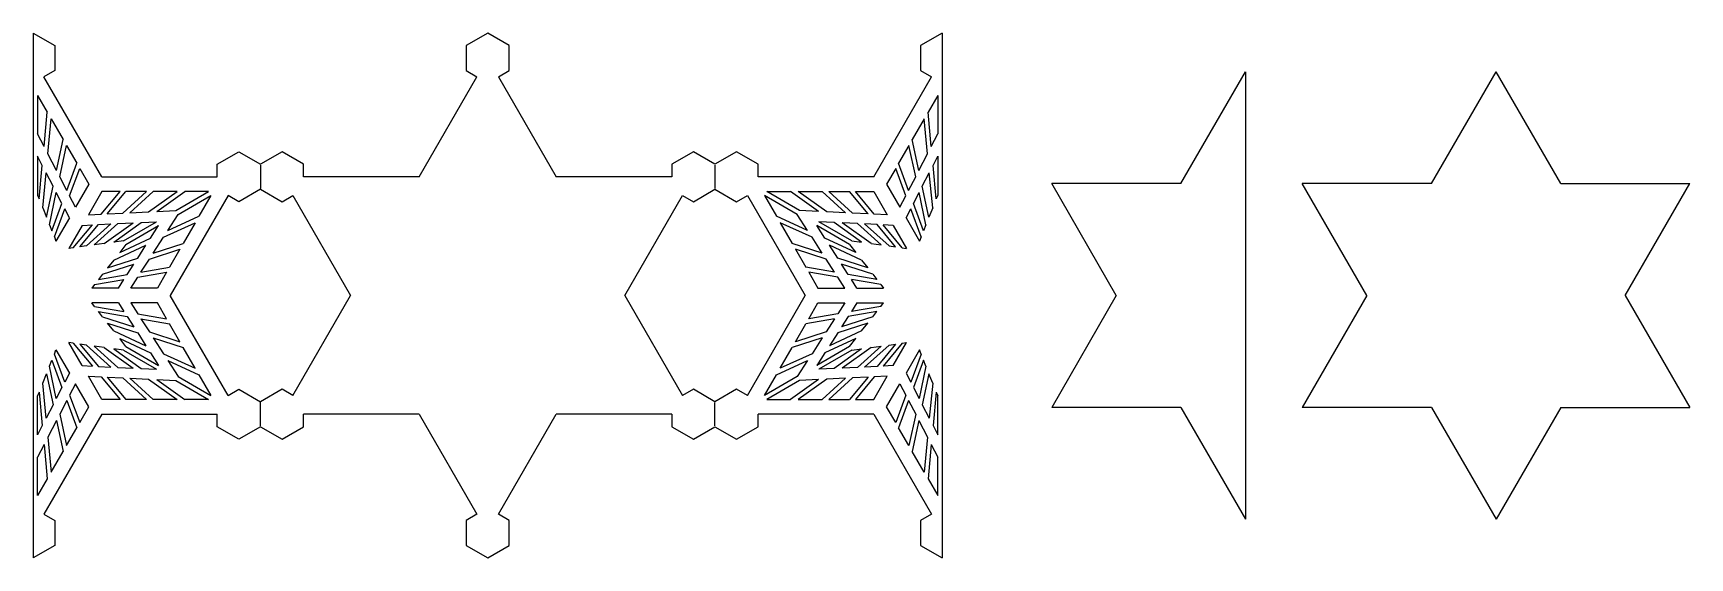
# Model space of a CAD drawing. Extents: x 19 to 501, y 66 to 219.
import ezdxf

# ---------------------------------------------------------------- set-up
doc = ezdxf.new("R2010")
doc.units = 0
doc.layers.get('0').update_dxf_attribs({"linetype": 'CONTINUOUS'})

msp = doc.modelspace()

# ---------------------------------------------------------------- linework, layer by layer
for p, q in [((18.754382, 218.777784), (25.040896, 215.148264)), ((18.754382, 218.777784), (18.754382, 65.94799)), ((151.108866, 218.777784), (144.822352, 215.148264)), ((157.39538, 215.148264), (151.108866, 218.777784)), ((283.46335, 218.777784), (277.176836, 215.148264)), ((283.46335, 218.777784), (283.46335, 65.94799)), ((25.040896, 215.148264), (25.040896, 207.889223)), ((144.822352, 215.148264), (144.822352, 207.889223)), ((157.39538, 207.889223), (157.39538, 215.148264)), ((277.176836, 215.148264), (277.176836, 207.889223)), ((25.040896, 207.889223), (21.897639, 206.074463)), ((144.822352, 207.889223), (147.965609, 206.074463)), ((154.252123, 206.074463), (157.39538, 207.889223)), ((277.176836, 207.889223), (280.320093, 206.074463)), ((352.942932, 174.940815), (371.751808, 207.518743)), ((371.751808, 207.518743), (371.751808, 77.207031)), ((425.913203, 174.940815), (444.722079, 207.518743)), ((463.530954, 174.940815), (444.722079, 207.518743)), ((38.717958, 176.940815), (21.897639, 206.074463)), ((131.14529, 176.940815), (147.965609, 206.074463)), ((154.252123, 206.074463), (171.072442, 176.940815)), ((263.499774, 176.940815), (280.320093, 206.074463)), ((20.051054, 200.628359), (22.881132, 195.72652)), ((20.051054, 200.628359), (20.051054, 189.476796)), ((282.166678, 200.628359), (279.3366, 195.72652)), ((282.166678, 200.628359), (282.166678, 189.476796)), ((21.940462, 185.806568), (22.881132, 195.72652)), ((23.040349, 183.670006), (23.999875, 193.788801)), ((23.999875, 193.788801), (27.474704, 187.77022)), ((278.217857, 193.788801), (274.743027, 187.77022)), ((279.177382, 183.670006), (278.217857, 193.788801)), ((280.27727, 185.806568), (279.3366, 195.72652)), ((21.940462, 185.806568), (20.051054, 189.476796)), ((280.27727, 185.806568), (282.166678, 189.476796)), ((25.551953, 178.791145), (23.040349, 183.670006)), ((25.551953, 178.791145), (27.474704, 187.77022)), ((26.488463, 176.971946), (28.442005, 186.094806)), ((28.442005, 186.094806), (31.46559, 180.857804)), ((72.358596, 180.570336), (78.64511, 184.199856)), ((78.64511, 184.199856), (84.931624, 180.570336)), ((91.218138, 184.199856), (84.931624, 180.570336)), ((97.504652, 180.570336), (91.218138, 184.199856)), ((210.999594, 184.199856), (204.71308, 180.570336)), ((217.286108, 180.570336), (210.999594, 184.199856)), ((223.572622, 184.199856), (217.286108, 180.570336)), ((229.859136, 180.570336), (223.572622, 184.199856)), ((273.775727, 186.094806), (270.752142, 180.857804)), ((275.729268, 176.971946), (273.775727, 186.094806)), ((276.665779, 178.791145), (274.743027, 187.77022)), ((276.665779, 178.791145), (279.177382, 183.670006)), ((21.415609, 180.271665), (20.051054, 182.922351)), ((20.051054, 182.922351), (20.051054, 171.553625)), ((20.486241, 170.470898), (21.415609, 180.271665)), ((28.553158, 172.961219), (31.46559, 180.857804)), ((29.358341, 171.397128), (32.308913, 179.397124)), ((32.308913, 179.397124), (34.974787, 174.779695)), ((72.358596, 176.940815), (72.358596, 180.570336)), ((84.931624, 180.309886), (84.931624, 173.571745)), ((97.504652, 176.940815), (97.504652, 180.570336)), ((204.71308, 180.570336), (204.71308, 176.940815)), ((217.286108, 180.309886), (217.286108, 173.571745)), ((229.859136, 176.940815), (229.859136, 180.570336)), ((269.908818, 179.397124), (267.242944, 174.779695)), ((272.859391, 171.397128), (269.908818, 179.397124)), ((273.664574, 172.961219), (270.752142, 180.857804)), ((280.802123, 180.271665), (282.166678, 182.922351)), ((281.731491, 170.470898), (280.802123, 180.271665)), ((282.166678, 182.922351), (282.166678, 171.553625)), ((21.5401, 167.848938), (22.515496, 178.135103)), ((24.560723, 174.162192), (22.515496, 178.135103)), ((22.628801, 165.140293), (24.560723, 174.162192)), ((28.553158, 172.961219), (26.488463, 176.971946)), ((34.974787, 174.779695), (31.085179, 168.042696)), ((38.717958, 176.940815), (72.358596, 176.940815)), ((131.14529, 176.940815), (97.504652, 176.940815)), ((204.71308, 176.940815), (171.072442, 176.940815)), ((263.499774, 176.940815), (229.859136, 176.940815)), ((267.242944, 174.779695), (271.132553, 168.042696)), ((273.664574, 172.961219), (275.729268, 176.971946)), ((277.657009, 174.162192), (279.702235, 178.135103)), ((279.588931, 165.140293), (277.657009, 174.162192)), ((280.677632, 167.848938), (279.702235, 178.135103)), ((352.942932, 174.940815), (315.325181, 174.940815)), ((334.134057, 142.362887), (315.325181, 174.940815)), ((407.104328, 142.362887), (388.295452, 174.940815)), ((425.913203, 174.940815), (388.295452, 174.940815)), ((463.530954, 174.940815), (501.148705, 174.940815)), ((482.33983, 142.362887), (501.148705, 174.940815)), ((20.051054, 171.553625), (20.486241, 170.470898)), ((23.493949, 162.987839), (25.497234, 172.342994)), ((24.214015, 161.196343), (27.14477, 169.142607)), ((27.14477, 169.142607), (25.497234, 172.342994)), ((31.085179, 168.042696), (29.358341, 171.397128)), ((38.717958, 172.618574), (34.82835, 165.881575)), ((38.596793, 166.063306), (44.049706, 172.618574)), ((44.049706, 172.618574), (38.717958, 172.618574)), ((40.353927, 166.148042), (45.736353, 172.618574)), ((44.859665, 166.365328), (51.783523, 172.618574)), ((51.783523, 172.618574), (45.736353, 172.618574)), ((46.903393, 166.463885), (53.718124, 172.618574)), ((52.384412, 166.728203), (60.667783, 172.618574)), ((60.667783, 172.618574), (53.718124, 172.618574)), ((54.784673, 166.843954), (62.905268, 172.618574)), ((75.501853, 171.496535), (58.681534, 142.362887)), ((60.322738, 167.111023), (69.862097, 172.618574)), ((60.971074, 165.988072), (70.510433, 171.495623)), ((69.862097, 172.618574), (62.905268, 172.618574)), ((70.510433, 171.495623), (67.032019, 165.470833)), ((78.64511, 169.681774), (75.501853, 171.496535)), ((84.931624, 173.311295), (78.64511, 169.681774)), ((84.931624, 173.311295), (91.218138, 169.681774)), ((91.218138, 169.681774), (94.361395, 171.496535)), ((94.361395, 171.496535), (111.181714, 142.362887)), ((191.036018, 142.362887), (207.856337, 171.496535)), ((207.856337, 171.496535), (210.999594, 169.681774)), ((210.999594, 169.681774), (217.286108, 173.311295)), ((217.286108, 173.311295), (223.572622, 169.681774)), ((223.572622, 169.681774), (226.715879, 171.496535)), ((226.715879, 171.496535), (243.536198, 142.362887)), ((241.246658, 165.988072), (231.707299, 171.495623)), ((231.707299, 171.495623), (235.185713, 165.470833)), ((241.894994, 167.111023), (232.355635, 172.618574)), ((232.355635, 172.618574), (239.312463, 172.618574)), ((247.433059, 166.843954), (239.312463, 172.618574)), ((249.83332, 166.728203), (241.549949, 172.618574)), ((241.549949, 172.618574), (248.499608, 172.618574)), ((255.314339, 166.463885), (248.499608, 172.618574)), ((257.358066, 166.365328), (250.434209, 172.618574)), ((250.434209, 172.618574), (256.481378, 172.618574)), ((261.863805, 166.148042), (256.481378, 172.618574)), ((263.620939, 166.063306), (258.168026, 172.618574)), ((258.168026, 172.618574), (263.499774, 172.618574)), ((263.499774, 172.618574), (267.389382, 165.881575)), ((271.132553, 168.042696), (272.859391, 171.397128)), ((275.072962, 169.142607), (276.720498, 172.342994)), ((278.003717, 161.196343), (275.072962, 169.142607)), ((278.723783, 162.987839), (276.720498, 172.342994)), ((282.166678, 171.553625), (281.731491, 170.470898)), ((21.5401, 167.848938), (22.628801, 165.140293)), ((24.934731, 159.403231), (27.949953, 167.578516)), ((29.301452, 164.953191), (25.411844, 158.216191)), ((29.301452, 164.953191), (27.949953, 167.578516)), ((34.82835, 165.881575), (38.596793, 166.063306)), ((40.353927, 166.148042), (44.859665, 166.365328)), ((46.903393, 166.463885), (52.384412, 166.728203)), ((54.784673, 166.843954), (60.322738, 167.111023)), ((57.970753, 161.325501), (60.971074, 165.988072)), ((57.970753, 161.325501), (67.032019, 165.470833)), ((244.246979, 161.325501), (235.185713, 165.470833)), ((244.246979, 161.325501), (241.246658, 165.988072)), ((247.433059, 166.843954), (241.894994, 167.111023)), ((255.314339, 166.463885), (249.83332, 166.728203)), ((261.863805, 166.148042), (257.358066, 166.365328)), ((267.389382, 165.881575), (263.620939, 166.063306)), ((272.916279, 164.953191), (274.267778, 167.578516)), ((272.916279, 164.953191), (276.805888, 158.216191)), ((277.283001, 159.403231), (274.267778, 167.578516)), ((280.677632, 167.848938), (279.588931, 165.140293)), ((23.493949, 162.987839), (24.214015, 161.196343)), ((24.934731, 159.403231), (25.411844, 158.216191)), ((33.044623, 162.79207), (29.155015, 156.055071)), ((30.421578, 156.235398), (35.993971, 162.9343)), ((32.334816, 156.507796), (37.751105, 163.019037)), ((33.044623, 162.79207), (35.993971, 162.9343)), ((34.24633, 156.779949), (41.34649, 163.192421)), ((36.542985, 157.106936), (43.390217, 163.290979)), ((37.751105, 163.019037), (41.34649, 163.192421)), ((39.43309, 157.518415), (47.853472, 163.506216)), ((42.230703, 157.916727), (50.253733, 163.621967)), ((43.390217, 163.290979), (47.853472, 163.506216)), ((45.107064, 158.326249), (54.646422, 163.833801)), ((45.7554, 157.203298), (55.294758, 162.71085)), ((50.253733, 163.621967), (54.646422, 163.833801)), ((52.91496, 159.012586), (55.294758, 162.71085)), ((53.700964, 154.690147), (56.670379, 159.30469)), ((56.670379, 159.30469), (65.913276, 163.533114)), ((65.913276, 163.533114), (62.438446, 157.514533)), ((245.547353, 159.30469), (236.304456, 163.533114)), ((236.304456, 163.533114), (239.779285, 157.514533)), ((248.516768, 154.690147), (245.547353, 159.30469)), ((249.302772, 159.012586), (246.922973, 162.71085)), ((256.462332, 157.203298), (246.922973, 162.71085)), ((257.110668, 158.326249), (247.57131, 163.833801)), ((251.963999, 163.621967), (247.57131, 163.833801)), ((259.987028, 157.916727), (251.963999, 163.621967)), ((262.784642, 157.518415), (254.36426, 163.506216)), ((258.827515, 163.290979), (254.36426, 163.506216)), ((265.674747, 157.106936), (258.827515, 163.290979)), ((267.971402, 156.779949), (260.871242, 163.192421)), ((264.466627, 163.019037), (260.871242, 163.192421)), ((269.882915, 156.507796), (264.466627, 163.019037)), ((271.796153, 156.235398), (266.223761, 162.9343)), ((269.173109, 162.79207), (266.223761, 162.9343)), ((269.173109, 162.79207), (273.062717, 156.055071)), ((277.283001, 159.403231), (276.805888, 158.216191)), ((278.723783, 162.987839), (278.003717, 161.196343)), ((30.421578, 156.235398), (29.155015, 156.055071)), ((34.24633, 156.779949), (32.334816, 156.507796)), ((39.43309, 157.518415), (36.542985, 157.106936)), ((42.218808, 152.69341), (51.614586, 156.991774)), ((45.107064, 158.326249), (42.230703, 157.916727)), ((43.962563, 154.917059), (52.91496, 159.012586)), ((45.7554, 157.203298), (43.962563, 154.917059)), ((49.196558, 153.234101), (51.614586, 156.991774)), ((52.593747, 152.969506), (61.471146, 155.839119)), ((53.700964, 154.690147), (62.438446, 157.514533)), ((61.471146, 155.839119), (58.447561, 150.602117)), ((248.516768, 154.690147), (239.779285, 157.514533)), ((249.623985, 152.969506), (240.746586, 155.839119)), ((240.746586, 155.839119), (243.770171, 150.602117)), ((258.255169, 154.917059), (249.302772, 159.012586)), ((259.998924, 152.69341), (250.603146, 156.991774)), ((253.021174, 153.234101), (250.603146, 156.991774)), ((256.462332, 157.203298), (258.255169, 154.917059)), ((257.110668, 158.326249), (259.987028, 157.916727)), ((262.784642, 157.518415), (265.674747, 157.106936)), ((267.971402, 156.779949), (269.882915, 156.507796)), ((271.796153, 156.235398), (273.062717, 156.055071)), ((38.985897, 148.570777), (48.089341, 151.51346)), ((40.417404, 150.396245), (49.196558, 153.234101)), ((42.218808, 152.69341), (40.417404, 150.396245)), ((46.141494, 148.486458), (48.089341, 151.51346)), ((50.152703, 149.176065), (52.593747, 152.969506)), ((50.152703, 149.176065), (58.447561, 150.602117)), ((252.065029, 149.176065), (243.770171, 150.602117)), ((252.065029, 149.176065), (249.623985, 152.969506)), ((261.800328, 150.396245), (253.021174, 153.234101)), ((256.076238, 148.486458), (254.128391, 151.51346)), ((263.231835, 148.570777), (254.128391, 151.51346)), ((259.998924, 152.69341), (261.800328, 150.396245)), ((36.601927, 145.530721), (35.812477, 144.524008)), ((36.601927, 145.530721), (45.189542, 147.007103)), ((38.985897, 148.570777), (37.79445, 147.051434)), ((37.79445, 147.051434), (46.141494, 148.486458)), ((43.591694, 144.524008), (45.189542, 147.007103)), ((47.159147, 144.524008), (49.200752, 147.69671)), ((49.200752, 147.69671), (57.604238, 149.141437)), ((57.604238, 149.141437), (54.938363, 144.524008)), ((253.01698, 147.69671), (244.613494, 149.141437)), ((244.613494, 149.141437), (247.279368, 144.524008)), ((255.058585, 144.524008), (253.01698, 147.69671)), ((264.423282, 147.051434), (256.076238, 148.486458)), ((265.615805, 145.530721), (257.028189, 147.007103)), ((258.626038, 144.524008), (257.028189, 147.007103)), ((263.231835, 148.570777), (264.423282, 147.051434)), ((265.615805, 145.530721), (266.405255, 144.524008)), ((43.591694, 144.524008), (35.812477, 144.524008)), ((36.601927, 139.195054), (35.812477, 140.201767)), ((43.591694, 140.201767), (35.812477, 140.201767)), ((43.591694, 140.201767), (45.189542, 137.718672)), ((54.938363, 144.524008), (47.159147, 144.524008)), ((47.159147, 140.201767), (49.200752, 137.029065)), ((54.938363, 140.201767), (47.159147, 140.201767)), ((57.604238, 135.584338), (54.938363, 140.201767)), ((75.501853, 113.22924), (58.681534, 142.362887)), ((94.361395, 113.22924), (111.181714, 142.362887)), ((191.036018, 142.362887), (207.856337, 113.22924)), ((226.715879, 113.22924), (243.536198, 142.362887)), ((244.613494, 135.584338), (247.279368, 140.201767)), ((247.279368, 144.524008), (255.058585, 144.524008)), ((247.279368, 140.201767), (255.058585, 140.201767)), ((255.058585, 140.201767), (253.01698, 137.029065)), ((258.626038, 140.201767), (257.028189, 137.718672)), ((258.626038, 144.524008), (266.405255, 144.524008)), ((258.626038, 140.201767), (266.405255, 140.201767)), ((265.615805, 139.195054), (266.405255, 140.201767)), ((334.134057, 142.362887), (315.325181, 109.784959)), ((407.104328, 142.362887), (388.295452, 109.784959)), ((482.33983, 142.362887), (501.148705, 109.784959)), ((36.601927, 139.195054), (45.189542, 137.718672)), ((38.985897, 136.154997), (37.79445, 137.674341)), ((37.79445, 137.674341), (46.141494, 136.239317)), ((38.985897, 136.154997), (48.089341, 133.212315)), ((46.141494, 136.239317), (48.089341, 133.212315)), ((49.200752, 137.029065), (57.604238, 135.584338)), ((50.152703, 135.54971), (58.447561, 134.123658)), ((50.152703, 135.54971), (52.593747, 131.756269)), ((252.065029, 135.54971), (243.770171, 134.123658)), ((253.01698, 137.029065), (244.613494, 135.584338)), ((252.065029, 135.54971), (249.623985, 131.756269)), ((256.076238, 136.239317), (254.128391, 133.212315)), ((263.231835, 136.154997), (254.128391, 133.212315)), ((264.423282, 137.674341), (256.076238, 136.239317)), ((265.615805, 139.195054), (257.028189, 137.718672)), ((263.231835, 136.154997), (264.423282, 137.674341)), ((42.218808, 132.032365), (40.417404, 134.32953)), ((40.417404, 134.32953), (49.196558, 131.491674)), ((42.218808, 132.032365), (51.614586, 127.734001)), ((49.196558, 131.491674), (51.614586, 127.734001)), ((52.593747, 131.756269), (61.471146, 128.886656)), ((61.471146, 128.886656), (58.447561, 134.123658)), ((240.746586, 128.886656), (243.770171, 134.123658)), ((249.623985, 131.756269), (240.746586, 128.886656)), ((259.998924, 132.032365), (250.603146, 127.734001)), ((253.021174, 131.491674), (250.603146, 127.734001)), ((261.800328, 134.32953), (253.021174, 131.491674)), ((259.998924, 132.032365), (261.800328, 134.32953)), ((24.934731, 125.322543), (25.411844, 126.509583)), ((25.411844, 126.509583), (29.301452, 119.772584)), ((30.421578, 128.490377), (29.155015, 128.670704)), ((33.044623, 121.933705), (29.155015, 128.670704)), ((30.421578, 128.490377), (35.993971, 121.791475)), ((34.24633, 127.945826), (32.334816, 128.217979)), ((32.334816, 128.217979), (37.751105, 121.706738)), ((34.24633, 127.945826), (41.34649, 121.533353)), ((39.43309, 127.20736), (36.542985, 127.618839)), ((36.542985, 127.618839), (43.390217, 121.434796)), ((39.43309, 127.20736), (47.853472, 121.219559)), ((45.107064, 126.399525), (42.230703, 126.809048)), ((42.230703, 126.809048), (50.253733, 121.103808)), ((45.7554, 127.522477), (43.962563, 129.808716)), ((43.962563, 129.808716), (52.91496, 125.713189)), ((45.107064, 126.399525), (54.646422, 120.891974)), ((45.7554, 127.522477), (55.294758, 122.014925)), ((52.91496, 125.713189), (55.294758, 122.014925)), ((53.700964, 130.035628), (62.438446, 127.211242)), ((53.700964, 130.035628), (56.670379, 125.421085)), ((65.913276, 121.192661), (62.438446, 127.211242)), ((236.304456, 121.192661), (239.779285, 127.211242)), ((248.516768, 130.035628), (239.779285, 127.211242)), ((248.516768, 130.035628), (245.547353, 125.421085)), ((256.462332, 127.522477), (246.922973, 122.014925)), ((249.302772, 125.713189), (246.922973, 122.014925)), ((257.110668, 126.399525), (247.57131, 120.891974)), ((258.255169, 129.808716), (249.302772, 125.713189)), ((259.987028, 126.809048), (251.963999, 121.103808)), ((262.784642, 127.20736), (254.36426, 121.219559)), ((256.462332, 127.522477), (258.255169, 129.808716)), ((257.110668, 126.399525), (259.987028, 126.809048)), ((265.674747, 127.618839), (258.827515, 121.434796)), ((267.971402, 127.945826), (260.871242, 121.533353)), ((262.784642, 127.20736), (265.674747, 127.618839)), ((269.882915, 128.217979), (264.466627, 121.706738)), ((271.796153, 128.490377), (266.223761, 121.791475)), ((267.971402, 127.945826), (269.882915, 128.217979)), ((269.173109, 121.933705), (273.062717, 128.670704)), ((271.796153, 128.490377), (273.062717, 128.670704)), ((276.805888, 126.509583), (272.916279, 119.772584)), ((277.283001, 125.322543), (276.805888, 126.509583)), ((23.493949, 121.737936), (24.214015, 123.529432)), ((25.497234, 112.382781), (23.493949, 121.737936)), ((24.214015, 123.529432), (27.14477, 115.583168)), ((27.949953, 117.147259), (24.934731, 125.322543)), ((33.044623, 121.933705), (35.993971, 121.791475)), ((37.751105, 121.706738), (41.34649, 121.533353)), ((43.390217, 121.434796), (47.853472, 121.219559)), ((50.253733, 121.103808), (54.646422, 120.891974)), ((56.670379, 125.421085), (65.913276, 121.192661)), ((57.970753, 123.400274), (67.032019, 119.254942)), ((57.970753, 123.400274), (60.971074, 118.737703)), ((235.185713, 119.254942), (244.246979, 123.400274)), ((245.547353, 125.421085), (236.304456, 121.192661)), ((244.246979, 123.400274), (241.246658, 118.737703)), ((251.963999, 121.103808), (247.57131, 120.891974)), ((258.827515, 121.434796), (254.36426, 121.219559)), ((264.466627, 121.706738), (260.871242, 121.533353)), ((269.173109, 121.933705), (266.223761, 121.791475)), ((277.283001, 125.322543), (274.267778, 117.147259)), ((278.003717, 123.529432), (275.072962, 115.583168)), ((278.723783, 121.737936), (276.720498, 112.382781)), ((278.723783, 121.737936), (278.003717, 123.529432)), ((21.5401, 116.876837), (22.628801, 119.585482)), ((22.515496, 106.590672), (21.5401, 116.876837)), ((22.628801, 119.585482), (24.560723, 110.563583)), ((29.301452, 119.772584), (27.949953, 117.147259)), ((31.085179, 116.683079), (29.358341, 113.328647)), ((34.974787, 109.94608), (31.085179, 116.683079)), ((38.717958, 112.1072), (34.82835, 118.8442)), ((34.82835, 118.8442), (38.596793, 118.662469)), ((38.596793, 118.662469), (44.049706, 112.1072)), ((40.353927, 118.577733), (44.859665, 118.360447)), ((40.353927, 118.577733), (45.736353, 112.1072)), ((44.859665, 118.360447), (51.783523, 112.1072)), ((46.903393, 118.26189), (53.718124, 112.1072)), ((46.903393, 118.26189), (52.384412, 117.997572)), ((52.384412, 117.997572), (60.667783, 112.1072)), ((54.784673, 117.881821), (62.905268, 112.1072)), ((54.784673, 117.881821), (60.322738, 117.614752)), ((60.322738, 117.614752), (69.862097, 112.1072)), ((60.971074, 118.737703), (70.510433, 113.230152)), ((67.032019, 119.254942), (70.510433, 113.230152)), ((231.707299, 113.230152), (235.185713, 119.254942)), ((241.246658, 118.737703), (231.707299, 113.230152)), ((241.894994, 117.614752), (232.355635, 112.1072)), ((247.433059, 117.881821), (239.312463, 112.1072)), ((249.83332, 117.997572), (241.549949, 112.1072)), ((247.433059, 117.881821), (241.894994, 117.614752)), ((255.314339, 118.26189), (248.499608, 112.1072)), ((255.314339, 118.26189), (249.83332, 117.997572)), ((257.358066, 118.360447), (250.434209, 112.1072)), ((261.863805, 118.577733), (256.481378, 112.1072)), ((261.863805, 118.577733), (257.358066, 118.360447)), ((263.620939, 118.662469), (258.168026, 112.1072)), ((263.499774, 112.1072), (267.389382, 118.8442)), ((267.389382, 118.8442), (263.620939, 118.662469)), ((267.242944, 109.94608), (271.132553, 116.683079)), ((271.132553, 116.683079), (272.859391, 113.328647)), ((272.916279, 119.772584), (274.267778, 117.147259)), ((279.588931, 119.585482), (277.657009, 110.563583)), ((280.677632, 116.876837), (279.588931, 119.585482)), ((280.677632, 116.876837), (279.702235, 106.590672)), ((20.486241, 114.254877), (20.051054, 113.172149)), ((20.051054, 101.803423), (20.051054, 113.172149)), ((20.486241, 114.254877), (21.415609, 104.45411)), ((27.14477, 115.583168), (25.497234, 112.382781)), ((28.553158, 111.764555), (26.488463, 107.753828)), ((28.553158, 111.764555), (31.46559, 103.867971)), ((29.358341, 113.328647), (32.308913, 105.328651)), ((44.049706, 112.1072), (38.717958, 112.1072)), ((51.783523, 112.1072), (45.736353, 112.1072)), ((60.667783, 112.1072), (53.718124, 112.1072)), ((69.862097, 112.1072), (62.905268, 112.1072)), ((75.501853, 113.22924), (78.64511, 115.044)), ((78.64511, 115.044), (84.931624, 111.41448)), ((91.218138, 115.044), (84.931624, 111.41448)), ((84.931624, 104.415889), (84.931624, 111.15403)), ((94.361395, 113.22924), (91.218138, 115.044)), ((210.999594, 115.044), (207.856337, 113.22924)), ((217.286108, 111.41448), (210.999594, 115.044)), ((223.572622, 115.044), (217.286108, 111.41448)), ((217.286108, 104.415889), (217.286108, 111.15403)), ((226.715879, 113.22924), (223.572622, 115.044)), ((232.355635, 112.1072), (239.312463, 112.1072)), ((241.549949, 112.1072), (248.499608, 112.1072)), ((250.434209, 112.1072), (256.481378, 112.1072)), ((258.168026, 112.1072), (263.499774, 112.1072)), ((272.859391, 113.328647), (269.908818, 105.328651)), ((273.664574, 111.764555), (270.752142, 103.867971)), ((273.664574, 111.764555), (275.729268, 107.753828)), ((275.072962, 115.583168), (276.720498, 112.382781)), ((281.731491, 114.254877), (280.802123, 104.45411)), ((281.731491, 114.254877), (282.166678, 113.172149)), ((282.166678, 101.803423), (282.166678, 113.172149)), ((38.717958, 107.784959), (21.897639, 78.651312)), ((24.560723, 110.563583), (22.515496, 106.590672)), ((26.488463, 107.753828), (28.442005, 98.630969)), ((32.308913, 105.328651), (34.974787, 109.94608)), ((38.717958, 107.784959), (72.358596, 107.784959)), ((72.358596, 104.155439), (72.358596, 107.784959)), ((97.504652, 104.155439), (97.504652, 107.784959)), ((131.14529, 107.784959), (97.504652, 107.784959)), ((131.14529, 107.784959), (147.965609, 78.651312)), ((154.252123, 78.651312), (171.072442, 107.784959)), ((204.71308, 107.784959), (171.072442, 107.784959)), ((204.71308, 107.784959), (204.71308, 104.155439)), ((263.499774, 107.784959), (229.859136, 107.784959)), ((229.859136, 104.155439), (229.859136, 107.784959)), ((263.499774, 107.784959), (280.320093, 78.651312)), ((269.908818, 105.328651), (267.242944, 109.94608)), ((275.729268, 107.753828), (273.775727, 98.630969)), ((277.657009, 110.563583), (279.702235, 106.590672)), ((352.942932, 109.784959), (315.325181, 109.784959)), ((352.942932, 109.784959), (371.751808, 77.207031)), ((425.913203, 109.784959), (388.295452, 109.784959)), ((425.913203, 109.784959), (444.722079, 77.207031)), ((463.530954, 109.784959), (444.722079, 77.207031)), ((463.530954, 109.784959), (501.148705, 109.784959)), ((21.415609, 104.45411), (20.051054, 101.803423)), ((25.551953, 105.93463), (23.040349, 101.055769)), ((25.551953, 105.93463), (27.474704, 96.955555)), ((28.442005, 98.630969), (31.46559, 103.867971)), ((78.64511, 100.525918), (72.358596, 104.155439)), ((84.931624, 104.155439), (78.64511, 100.525918)), ((84.931624, 104.155439), (91.218138, 100.525918)), ((91.218138, 100.525918), (97.504652, 104.155439)), ((204.71308, 104.155439), (210.999594, 100.525918)), ((210.999594, 100.525918), (217.286108, 104.155439)), ((217.286108, 104.155439), (223.572622, 100.525918)), ((223.572622, 100.525918), (229.859136, 104.155439)), ((273.775727, 98.630969), (270.752142, 103.867971)), ((276.665779, 105.93463), (274.743027, 96.955555)), ((276.665779, 105.93463), (279.177382, 101.055769)), ((280.802123, 104.45411), (282.166678, 101.803423)), ((21.940462, 98.919207), (20.051054, 95.248979)), ((21.940462, 98.919207), (22.881132, 88.999255)), ((23.040349, 101.055769), (23.999875, 90.936974)), ((23.999875, 90.936974), (27.474704, 96.955555)), ((278.217857, 90.936974), (274.743027, 96.955555)), ((279.177382, 101.055769), (278.217857, 90.936974)), ((280.27727, 98.919207), (279.3366, 88.999255)), ((280.27727, 98.919207), (282.166678, 95.248979)), ((20.051054, 84.097416), (20.051054, 95.248979)), ((282.166678, 84.097416), (282.166678, 95.248979)), ((22.881132, 88.999255), (20.051054, 84.097416)), ((279.3366, 88.999255), (282.166678, 84.097416)), ((21.897639, 78.651312), (25.040896, 76.836552)), ((147.965609, 78.651312), (144.822352, 76.836552)), ((157.39538, 76.836552), (154.252123, 78.651312)), ((280.320093, 78.651312), (277.176836, 76.836552)), ((25.040896, 76.836552), (25.040896, 69.577511)), ((144.822352, 76.836552), (144.822352, 69.577511)), ((157.39538, 69.577511), (157.39538, 76.836552)), ((277.176836, 76.836552), (277.176836, 69.577511)), ((25.040896, 69.577511), (18.754382, 65.94799)), ((144.822352, 69.577511), (151.108866, 65.94799)), ((151.108866, 65.94799), (157.39538, 69.577511)), ((277.176836, 69.577511), (283.46335, 65.94799))]:
    msp.add_line(p, q)

doc.saveas('drawing.dxf')
